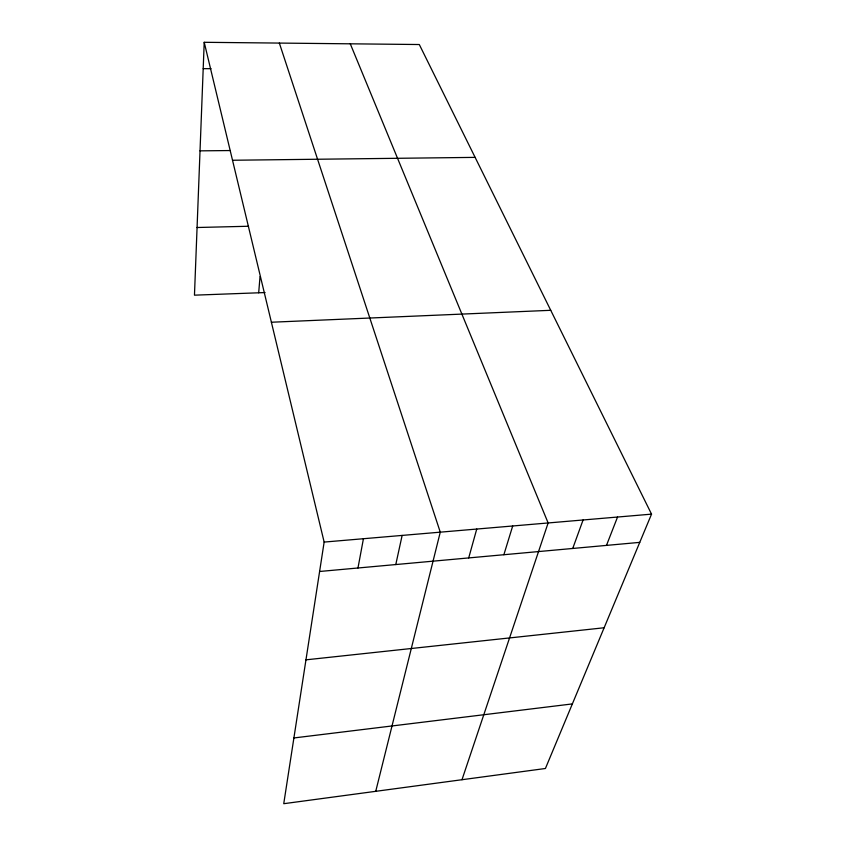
<?xml version="1.0" encoding="UTF-8"?>
<svg xmlns="http://www.w3.org/2000/svg" width="846" height="846" viewBox="0 0 846 846"><rect width="100%" height="100%" fill="white"/><g stroke="black" fill="none" stroke-linecap="round" stroke-linejoin="round"><path stroke-width="1.27" d="M204.214 42.3L324.145 542.075L283.748 803.7L545.416 768.496L651.536 514.135L419.309 44.531L204.214 42.3L194.464 295.169L265.073 292.557M258.686 292.79L260.029 276.621M357.974 567.994L363.431 538.722M395.78 564.557L402.136 535.423M375.74 791.327L440.269 532.166L279.349 43.083M468.705 557.926L476.742 529.057M503.867 554.733L512.697 525.979M461.99 779.726L548.134 522.955L350.276 43.812M572.731 548.462L583.084 519.973M606.476 545.395L617.548 517.033M293.9 737.955L572.351 703.914M305.956 659.838L604.129 627.764M319.598 571.484L639.745 542.371M324.145 542.075L651.536 514.135M271.386 322.231L550.735 310.302M197.076 227.511L248.555 226.252M232.513 160.254L475.114 157.377M200.026 150.852L230.249 150.546M203.199 68.653L211.056 68.695"/></g></svg>
